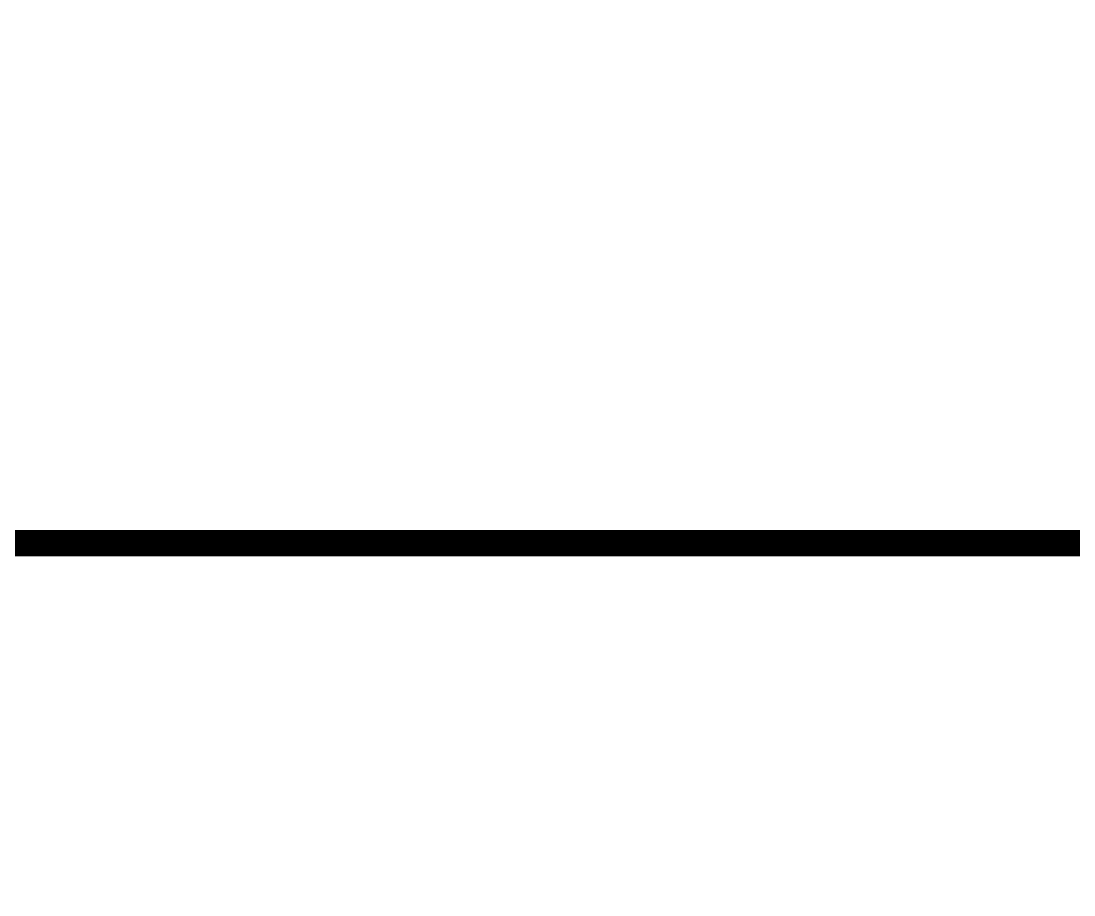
# Model space of a CAD drawing. Header units: inches. Extents: x 18.3 to 49.1, y 8 to 38.8.
# Drawn here: x 29.613 to 30.81, y 20.38 to 21.374 of the extents above; entities that cross this region are included whole.
import ezdxf

# ---------------------------------------------------------------- set-up
doc = ezdxf.new("R2010")
doc.units = ezdxf.units.IN
doc.header["$MEASUREMENT"] = 0
doc.linetypes.add('DASHED', pattern=[0.6, 0.35, -0.25])
for name, color, linetype in [('dimention', 134, 'Continuous'), ('DX-FLOW', 5, 'Continuous'), ('RI-HATCH-P', 7, 'Continuous')]:
    doc.layers.add(name, color=color, linetype=linetype)

# ---------------------------------------------------------------- blocks, each defined once
blk = doc.blocks.new('rererer02')
at = {"layer": 'RI-HATCH-P', "transparency": 33554559}
h = blk.add_hatch(dxfattribs=at)
h.set_pattern_fill('ANSI32', color=2, scale=0.24)
h.paths.add_polyline_path([(-24.65, 22.1904), (-24.85, 22.1904), (-24.85, 21.8989), (-24.65, 21.8989)])
h.paths.add_polyline_path([(-20.85, 21.8989), (-24.65, 21.8989), (-24.65, 21.6989), (-20.85, 21.6989)])
h.paths.add_polyline_path([(-16.85, 21.8989), (-20.65, 21.8989), (-20.65, 21.6989), (-16.85, 21.6989)])
h.paths.add_polyline_path([(-12.3048, 21.8989), (-16.65, 21.8989), (-16.65, 21.6989), (-12.3048, 21.6989)])
h.paths.add_polyline_path([(-13.8007, 21.6989), (-13.9007, 21.6989), (-13.9007, 19.5989), (-13.4139, 19.5989), (-13.4139, 19.6198), (-13.4347, 19.6198), (-13.4347, 19.6546), (-13.4139, 19.6546), (-13.3958, 19.6546, -0.017863), (-13.393, 19.6989), (-13.8007, 19.6989)])
h.paths.add_polyline_path([(-12.4007, 21.6989), (-12.6007, 21.6989), (-12.6007, 16.868), (-12.5998, 16.868), (-12.5998, 16.7115), (-12.6002, 16), (-12.4007, 16)])
h.paths.add_polyline_path([(-9.5879, 21.8989), (-12.1048, 21.8989), (-12.1048, 21.6989), (-9.5879, 21.6989)])
h.paths.add_polyline_path([(-9.3879, 21.6989), (-9.5879, 21.6989), (-9.5879, 19.5752), (-9.3879, 19.5752)])
h.paths.add_polyline_path([(-9.3879, 22.8499), (-9.5879, 22.8499), (-9.5879, 21.8989), (-9.3879, 21.8989)])
h.paths.add_polyline_path([(-9.3879, 19.4847), (-9.3879, 19.3752), (-9.5552, 19.3752), (-6.6688, 17.0185), (-6.6688, 17.1013), (-6.4688, 17.1013)])
h.paths.add_polyline_path([(-6.4688, 17.1013), (-6.4688, 16.9013), (-6.5252, 16.9013), (-3.7497, 14.6351), (-3.7497, 14.7406), (-3.5775, 14.7406)])
h.paths.add_polyline_path([(-5.9038, 16.3939), (-10.3569, 16.3939), (-10.3569, 17.2352), (-10.5569, 17.2352), (-10.5569, 16.1939), (-5.6588, 16.1939)])
h.paths.add_polyline_path([(-13.8512, 16.8898), (-24.65, 16.8898), (-24.65, 16.6898), (-13.8512, 16.6898)])
h.paths.add_polyline_path([(-11.6497, 0.2), (-12.1342, 0.2), (-12.1342, 0), (-11.6497, 0)])
h.paths.add_polyline_path([(-11.3002, 3.8), (-11.5002, 3.8), (-11.5002, 0.8), (-11.3002, 0.8)])
h.paths.add_polyline_path([(-11.0814, 0.2), (-11.1497, 0.2), (-11.1497, 0), (-11.0814, 0)])
h.paths.add_polyline_path([(-5.9051, 2.8187), (-6.1036, 2.8186), (-6.1036, 0.2), (-7.4248, 0.2), (-7.4248, 0), (-5.9036, 0)])
h.paths.add_polyline_path([(-3.5497, 9.2005), (-3.7497, 9.2005), (-3.7497, 0), (-3.5498, 0)])
h.paths.add_polyline_path([(0.15, 6.3816), (0.15, 15.3017), (0, 15.3017), (0, 14.95), (-0.05, 14.95), (-0.05, 7.2031), (0.0001, 7.2031), (0.0001, 6.4031), (-0.05, 6.4031), (-0.05, 0.8), (0, 0.8), (0, 0), (0.15, 0)])
h.paths.add_polyline_path([(-3.5497, 11.1187), (-3.7497, 11.1187), (-3.7497, 9.2005), (-3.5497, 9.2005)])
h.paths.add_polyline_path([(-3.5497, 14.5406), (-3.7497, 14.5406), (-3.7497, 11.3187), (-3.5497, 11.3187)])
h.paths.add_polyline_path([(-3.0997, 9.4005), (-3.5497, 9.4005), (-3.5497, 9.2005), (-3.0997, 9.2005)])
h.paths.add_polyline_path([(-0.05, 9.4005), (-0.4999, 9.4005), (-0.4999, 9.2005), (-0.05, 9.2005)])
h.paths.add_polyline_path([(-24.6146, 18.1139), (-24.6146, 17.6554), (-24.4384, 17.6554), (-24.4384, 18.1139)], flags=9)

msp = doc.modelspace()

# ---------------------------------------------------------------- linework, layer by layer
at = {"layer": 'DX-FLOW', "linetype": 'DASHED', "ltscale": 0.4, "const_width": 0.03}
msp.add_lwpolyline([(40.4, 20.25), (33.3, 20.25), (32.8, 20.78), (26.3, 20.78), (24.1, 20.9)], dxfattribs=at)

# ---------------------------------------------------------------- block references
at = {"layer": 'dimention', "color": 1}
msp.add_blockref('rererer02', (45.9043, 12.2804), dxfattribs=at)

doc.saveas('drawing.dxf')
